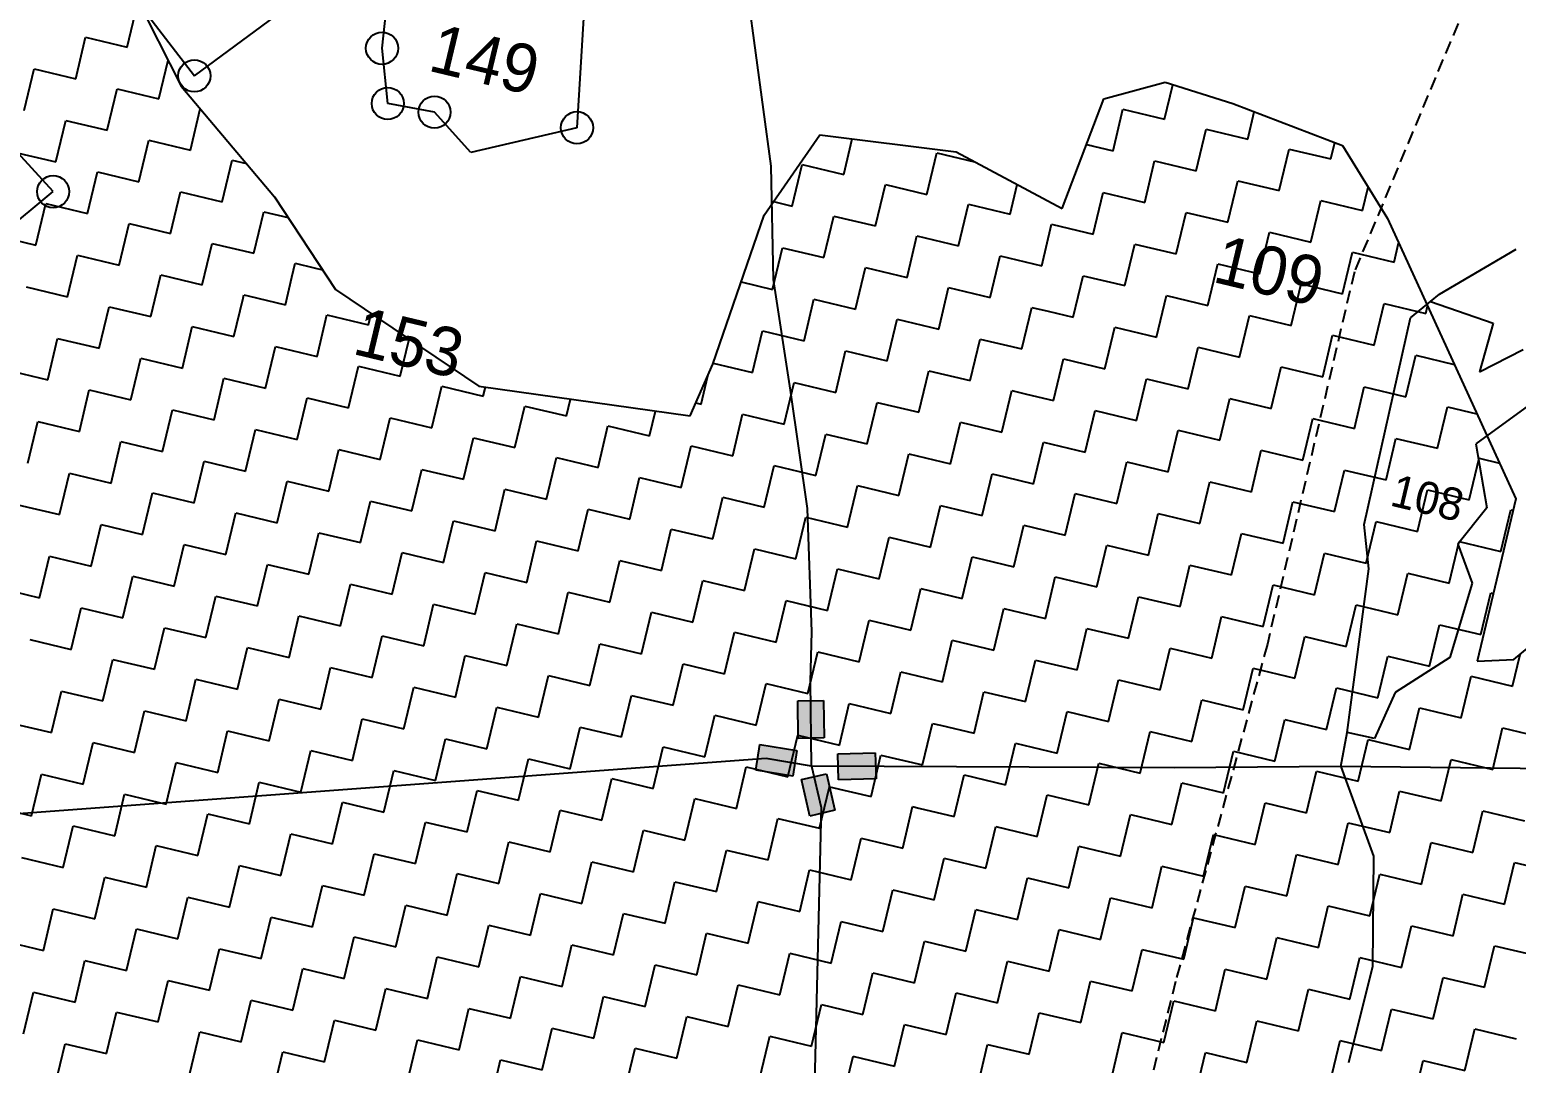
# Model space of a CAD drawing. Header units: metres. Extents: x 318142 to 321969, y 1858939 to 1863690.
# Drawn here: x 319420 to 319991, y 1860597 to 1860993 of the extents above; entities that cross this region are included whole.
import ezdxf

# ---------------------------------------------------------------- set-up
doc = ezdxf.new("R2010")
doc.units = ezdxf.units.M
doc.linetypes.add('DASHED', pattern=[0.75, 0.5, -0.25])
for name, color, linetype in [('LINE_FOOTPATH', 1, 'DASHED'), ('LINE_WATER', 4, 'Continuous'), ('POLY_HATCH', 12, 'Continuous'), ('POLY_PARCEL', 6, 'Continuous'), ('TEXT_PARCEL', 7, 'Continuous')]:
    doc.layers.add(name, color=color, linetype=linetype)
doc.styles.add('TEXT_MAP', font='')
doc.styles.get('TEXT_MAP').set_extended_font_data('Kruti Dev 050')

msp = doc.modelspace()

# ---------------------------------------------------------------- hatches: boundary and pattern name
for points in [[(319714.94, 1860721.37), (319724.89, 1860721.51), (319724.69, 1860735.89), (319714.74, 1860735.75)], [(319712.8, 1860706.86), (319714.39, 1860716.68), (319700.19, 1860718.97), (319698.6, 1860709.15)], [(319730.14, 1860715.43), (319730.41, 1860705.48), (319744.79, 1860705.87), (319744.52, 1860715.82)], [(319725.83, 1860707.79), (319716.13, 1860705.58), (319719.33, 1860691.55), (319729.03, 1860693.76)]]:
    msp.add_hatch(color=256).paths.add_polyline_path(points)

# ---------------------------------------------------------------- linework, layer by layer
for p, q in [((319714.74, 1860735.75), (319724.69, 1860735.89)), ((319714.94, 1860721.37), (319714.74, 1860735.75)), ((319724.69, 1860735.89), (319724.89, 1860721.51)), ((319724.89, 1860721.51), (319714.94, 1860721.37)), ((319698.6, 1860709.15), (319700.19, 1860718.97)), ((319700.19, 1860718.97), (319714.39, 1860716.68)), ((319714.39, 1860716.68), (319712.8, 1860706.86)), ((319730.14, 1860715.43), (319744.52, 1860715.82)), ((319730.41, 1860705.48), (319730.14, 1860715.43)), ((319744.52, 1860715.82), (319744.79, 1860705.87)), ((319712.8, 1860706.86), (319698.6, 1860709.15)), ((319716.13, 1860705.58), (319725.83, 1860707.79)), ((319719.33, 1860691.55), (319716.13, 1860705.58)), ((319725.83, 1860707.79), (319729.03, 1860693.76)), ((319744.79, 1860705.87), (319730.41, 1860705.48)), ((319729.03, 1860693.76), (319719.33, 1860691.55))]:
    msp.add_line(p, q)
for centre in [(319555.14, 1860986.09), (319483.09, 1860975.5), (319557.33, 1860964.91), (319575.29, 1860961.58), (319629.99, 1860955.62), (319428.86, 1860931.09)]:
    msp.add_circle(centre, 6.16)
at = {"layer": 'LINE_FOOTPATH', "ltscale": 10}
for p, q in [((319982.68, 1861030.24), (319928.42, 1860900.33)), ((319928.42, 1860900.33), (319895.02, 1860757.46)), ((319895.02, 1860757.46), (319859.76, 1860628.09)), ((319859.76, 1860628.09), (319807.06, 1860416.58))]:
    msp.add_line(p, q, dxfattribs=at)
at = {"layer": 'LINE_WATER'}
for p, q in [((319923.29, 1860710.57), (319935.81, 1860676.14)), ((319935.81, 1860676.14), (319935.34, 1860633.91)), ((319935.34, 1860633.91), (319926.23, 1860596.86))]:
    msp.add_line(p, q, dxfattribs=at)
at = {"layer": 'POLY_HATCH'}
for p, q in [((319448.22, 1861030.52), (319478.06, 1860971.53)), ((319832.29, 1860966.7), (319855.77, 1860973.06)), ((319855.77, 1860973.06), (319881.77, 1860964.85)), ((319478.06, 1860971.53), (319513.84, 1860929.07)), ((319816.26, 1860924.65), (319832.29, 1860966.7)), ((319881.77, 1860964.85), (319923.86, 1860948.82)), ((319701.84, 1860922.06), (319723.17, 1860952.87)), ((319723.17, 1860952.87), (319775.52, 1860946.35)), ((319775.52, 1860946.35), (319816.26, 1860924.65)), ((319923.86, 1860948.82), (319941.11, 1860920.76)), ((319513.84, 1860929.07), (319537.3, 1860893.55)), ((319682.2, 1860864.92), (319701.84, 1860922.06)), ((319941.11, 1860920.76), (319990.44, 1860813.26)), ((319537.3, 1860893.55), (319592.33, 1860856.46)), ((319673.46, 1860845.06), (319682.2, 1860864.92)), ((319592.33, 1860856.46), (319673.46, 1860845.06)), ((319990.44, 1860813.26), (319985.03, 1860790.62)), ((319985.03, 1860790.62), (319975.56, 1860750.99)), ((319989.68, 1860751.6), (320027.03, 1860782.58)), ((319975.56, 1860750.99), (319989.68, 1860751.6))]:
    msp.add_line(p, q, dxfattribs=at)
at = {"layer": 'POLY_HATCH', "linetype": 'Continuous'}
for p, q in [((319457.3, 1860986.54), (319461.11, 1861002.49)), ((319437.53, 1860974.39), (319441.34, 1860990.35)), ((319441.34, 1860990.35), (319457.3, 1860986.54)), ((319417.76, 1860962.24), (319421.57, 1860978.2)), ((319421.57, 1860978.2), (319437.53, 1860974.39)), ((319469.45, 1860966.76), (319472.98, 1860981.56)), ((319855.56, 1860958.88), (319858.72, 1860972.13)), ((319449.68, 1860954.62), (319453.49, 1860970.58)), ((319453.49, 1860970.58), (319469.45, 1860966.76)), ((319481.59, 1860946.99), (319485.38, 1860962.84)), ((319835.78, 1860946.73), (319839.6, 1860962.69)), ((319839.6, 1860962.69), (319855.56, 1860958.88)), ((319887.47, 1860951.26), (319889.97, 1860961.73)), ((319429.9, 1860942.47), (319433.72, 1860958.43)), ((319433.72, 1860958.43), (319449.68, 1860954.62)), ((319867.7, 1860939.11), (319871.51, 1860955.07)), ((319871.51, 1860955.07), (319887.47, 1860951.26)), ((319461.82, 1860934.85), (319465.63, 1860950.81)), ((319465.63, 1860950.81), (319481.59, 1860946.99)), ((319732.41, 1860937.69), (319735.66, 1860951.31)), ((319825.61, 1860949.16), (319835.78, 1860946.73)), ((319825.61, 1860949.16), (319827.38, 1860948.74)), ((319919.39, 1860943.63), (319920.9, 1860949.94)), ((319413.95, 1860946.28), (319429.9, 1860942.47)), ((319764.33, 1860930.06), (319768.14, 1860946.02)), ((319768.14, 1860946.02), (319782.64, 1860942.56)), ((319899.62, 1860931.48), (319903.43, 1860947.44)), ((319903.43, 1860947.44), (319919.39, 1860943.63)), ((319442.05, 1860922.7), (319445.86, 1860938.66)), ((319445.86, 1860938.66), (319461.82, 1860934.85)), ((319493.74, 1860927.22), (319497.55, 1860943.18)), ((319497.55, 1860943.18), (319503.05, 1860941.87)), ((319712.64, 1860925.54), (319716.45, 1860941.5)), ((319716.45, 1860941.5), (319732.41, 1860937.69)), ((319847.93, 1860926.96), (319851.74, 1860942.92)), ((319851.74, 1860942.92), (319867.7, 1860939.11)), ((319744.56, 1860917.92), (319748.37, 1860933.88)), ((319748.37, 1860933.88), (319764.33, 1860930.06)), ((319796.24, 1860922.44), (319798.97, 1860933.86)), ((319879.85, 1860919.34), (319883.66, 1860935.3)), ((319883.66, 1860935.3), (319899.62, 1860931.48)), ((319931.54, 1860923.86), (319933.68, 1860932.84)), ((319422.28, 1860910.55), (319426.09, 1860926.51)), ((319426.09, 1860926.51), (319442.05, 1860922.7)), ((319473.97, 1860915.08), (319477.78, 1860931.03)), ((319477.78, 1860931.03), (319493.74, 1860927.22)), ((319705.44, 1860927.26), (319712.64, 1860925.54)), ((319776.47, 1860910.29), (319780.28, 1860926.25)), ((319780.28, 1860926.25), (319796.24, 1860922.44)), ((319828.16, 1860914.82), (319831.97, 1860930.77)), ((319831.97, 1860930.77), (319847.93, 1860926.96)), ((319911.77, 1860911.71), (319915.58, 1860927.67)), ((319915.58, 1860927.67), (319931.54, 1860923.86)), ((319505.89, 1860907.45), (319509.7, 1860923.41)), ((319509.7, 1860923.41), (319519.05, 1860921.18)), ((319724.78, 1860905.77), (319728.6, 1860921.73)), ((319728.6, 1860921.73), (319744.56, 1860917.92)), ((319860.08, 1860907.19), (319863.89, 1860923.15)), ((319863.89, 1860923.15), (319879.85, 1860919.34)), ((319454.2, 1860902.93), (319458.01, 1860918.89)), ((319458.01, 1860918.89), (319473.97, 1860915.08)), ((319808.39, 1860902.67), (319812.2, 1860918.63)), ((319812.2, 1860918.63), (319819.11, 1860916.98)), ((319819.11, 1860916.98), (319828.16, 1860914.82)), ((319892, 1860899.57), (319895.81, 1860915.53)), ((319895.81, 1860915.53), (319911.77, 1860911.71)), ((319406.32, 1860914.37), (319422.28, 1860910.55)), ((319486.11, 1860895.31), (319489.93, 1860911.26)), ((319489.93, 1860911.26), (319505.89, 1860907.45)), ((319705.01, 1860893.62), (319708.83, 1860909.58)), ((319708.83, 1860909.58), (319724.78, 1860905.77)), ((319756.7, 1860898.15), (319760.51, 1860914.11)), ((319760.51, 1860914.11), (319776.47, 1860910.29)), ((319840.31, 1860895.04), (319844.12, 1860911)), ((319844.12, 1860911), (319860.08, 1860907.19)), ((319943.68, 1860904.09), (319945.42, 1860911.37)), ((319434.43, 1860890.78), (319438.24, 1860906.74)), ((319438.24, 1860906.74), (319454.2, 1860902.93)), ((319520.57, 1860898.3), (319521.84, 1860903.64)), ((319521.84, 1860903.64), (319529.05, 1860901.92)), ((319788.62, 1860890.52), (319792.43, 1860906.48)), ((319792.43, 1860906.48), (319808.39, 1860902.67)), ((319923.91, 1860891.94), (319927.72, 1860907.9)), ((319927.72, 1860907.9), (319943.68, 1860904.09)), ((319466.34, 1860883.16), (319470.16, 1860899.12)), ((319470.16, 1860899.12), (319486.11, 1860895.31)), ((319518.03, 1860887.68), (319520.57, 1860898.3)), ((319529.05, 1860901.92), (319532.28, 1860901.15)), ((319736.93, 1860886), (319740.74, 1860901.96)), ((319740.74, 1860901.96), (319756.7, 1860898.15)), ((319820.54, 1860882.9), (319824.35, 1860898.86)), ((319824.35, 1860898.86), (319840.31, 1860895.04)), ((319872.22, 1860887.42), (319876.04, 1860903.38)), ((319876.04, 1860903.38), (319892, 1860899.57)), ((319418.47, 1860894.6), (319434.43, 1860890.78)), ((319693.05, 1860896.48), (319705.01, 1860893.62)), ((319768.85, 1860878.38), (319772.66, 1860894.33)), ((319772.66, 1860894.33), (319788.62, 1860890.52)), ((319904.14, 1860879.8), (319907.95, 1860895.76)), ((319907.95, 1860895.76), (319923.91, 1860891.94)), ((319446.57, 1860871.01), (319450.39, 1860886.97)), ((319450.39, 1860886.97), (319466.34, 1860883.16)), ((319498.26, 1860875.53), (319501.78, 1860890.27)), ((319501.78, 1860890.27), (319502.07, 1860891.49)), ((319502.07, 1860891.49), (319503.73, 1860891.1)), ((319503.73, 1860891.1), (319518.03, 1860887.68)), ((319717.16, 1860873.85), (319720.97, 1860889.81)), ((319720.97, 1860889.81), (319736.93, 1860886)), ((319800.77, 1860870.75), (319804.58, 1860886.71)), ((319804.58, 1860886.71), (319810.84, 1860885.21)), ((319852.45, 1860875.27), (319856.27, 1860891.23)), ((319856.27, 1860891.23), (319872.22, 1860887.42)), ((319936.06, 1860872.17), (319939.87, 1860888.13)), ((319939.87, 1860888.13), (319955.83, 1860884.32)), ((319955.83, 1860884.32), (319956.52, 1860887.19)), ((319530.18, 1860867.91), (319533.99, 1860883.87)), ((319533.99, 1860883.87), (319549.95, 1860880.06)), ((319549.95, 1860880.06), (319550.97, 1860884.33)), ((319749.08, 1860866.23), (319752.89, 1860882.19)), ((319752.89, 1860882.19), (319768.85, 1860878.38)), ((319810.84, 1860885.21), (319820.54, 1860882.9)), ((319884.37, 1860867.65), (319888.18, 1860883.61)), ((319888.18, 1860883.61), (319904.14, 1860879.8)), ((319478.49, 1860863.39), (319482.3, 1860879.35)), ((319482.3, 1860879.35), (319498.26, 1860875.53)), ((319697.39, 1860861.71), (319701.2, 1860877.67)), ((319701.2, 1860877.67), (319717.16, 1860873.85)), ((319832.68, 1860863.13), (319836.5, 1860879.09)), ((319836.5, 1860879.09), (319852.45, 1860875.27)), ((319916.29, 1860860.03), (319920.1, 1860875.98)), ((319920.1, 1860875.98), (319936.06, 1860872.17)), ((319426.8, 1860858.87), (319430.61, 1860874.82)), ((319430.61, 1860874.82), (319446.57, 1860871.01)), ((319510.41, 1860855.76), (319514.22, 1860871.72)), ((319514.22, 1860871.72), (319530.18, 1860867.91)), ((319562.1, 1860860.29), (319565.5, 1860874.54)), ((319729.31, 1860854.08), (319733.12, 1860870.04)), ((319733.12, 1860870.04), (319749.08, 1860866.23)), ((319780.99, 1860858.61), (319784.81, 1860874.56)), ((319784.81, 1860874.56), (319800.77, 1860870.75)), ((319864.6, 1860855.5), (319868.41, 1860871.46)), ((319868.41, 1860871.46), (319884.37, 1860867.65)), ((319458.72, 1860851.24), (319462.53, 1860867.2)), ((319462.53, 1860867.2), (319478.49, 1860863.39)), ((319542.33, 1860848.14), (319546.14, 1860864.1)), ((319546.14, 1860864.1), (319562.1, 1860860.29)), ((319682.33, 1860865.3), (319697.39, 1860861.71)), ((319812.91, 1860850.98), (319816.72, 1860866.94)), ((319816.72, 1860866.94), (319832.68, 1860863.13)), ((319896.52, 1860847.88), (319900.33, 1860863.84)), ((319900.33, 1860863.84), (319916.29, 1860860.03)), ((319948.21, 1860852.4), (319952.02, 1860868.36)), ((319952.02, 1860868.36), (319966.77, 1860864.84)), ((319410.84, 1860862.68), (319426.8, 1860858.87)), ((319490.64, 1860843.62), (319494.45, 1860859.58)), ((319494.45, 1860859.58), (319510.41, 1860855.76)), ((319677.62, 1860849.56), (319680.21, 1860860.4)), ((319709.54, 1860841.94), (319713.35, 1860857.89)), ((319713.35, 1860857.89), (319729.31, 1860854.08)), ((319761.22, 1860846.46), (319765.04, 1860862.42)), ((319765.04, 1860862.42), (319780.99, 1860858.61)), ((319844.83, 1860843.36), (319848.64, 1860859.32)), ((319848.64, 1860859.32), (319864.6, 1860855.5)), ((319438.95, 1860839.1), (319442.76, 1860855.05)), ((319442.76, 1860855.05), (319458.72, 1860851.24)), ((319574.24, 1860840.52), (319578.05, 1860856.47)), ((319578.05, 1860856.47), (319594.01, 1860852.66)), ((319594.01, 1860852.66), (319594.84, 1860856.11)), ((319793.14, 1860838.83), (319796.95, 1860854.79)), ((319796.95, 1860854.79), (319802.57, 1860853.45)), ((319802.57, 1860853.45), (319812.91, 1860850.98)), ((319928.44, 1860840.26), (319932.25, 1860856.21)), ((319932.25, 1860856.21), (319948.21, 1860852.4)), ((319470.87, 1860831.47), (319474.68, 1860847.43)), ((319474.68, 1860847.43), (319490.64, 1860843.62)), ((319522.55, 1860835.99), (319526.37, 1860851.95)), ((319526.37, 1860851.95), (319542.33, 1860848.14)), ((319606.16, 1860832.89), (319609.97, 1860848.85)), ((319609.97, 1860848.85), (319625.93, 1860845.04)), ((319625.93, 1860845.04), (319627.48, 1860851.53)), ((319657.85, 1860837.41), (319660.12, 1860846.94)), ((319675.65, 1860850.03), (319677.62, 1860849.56)), ((319741.45, 1860834.31), (319745.27, 1860850.27)), ((319745.27, 1860850.27), (319761.22, 1860846.46)), ((319825.06, 1860831.21), (319828.87, 1860847.17)), ((319828.87, 1860847.17), (319844.83, 1860843.36)), ((319876.75, 1860835.73), (319880.56, 1860851.69)), ((319880.56, 1860851.69), (319896.52, 1860847.88)), ((319960.35, 1860832.63), (319964.16, 1860848.59)), ((319964.16, 1860848.59), (319975.47, 1860845.89)), ((319419.18, 1860826.95), (319422.99, 1860842.91)), ((319422.99, 1860842.91), (319438.95, 1860839.1)), ((319554.47, 1860828.37), (319558.28, 1860844.33)), ((319558.28, 1860844.33), (319574.24, 1860840.52)), ((319638.08, 1860825.27), (319641.89, 1860841.23)), ((319641.89, 1860841.23), (319657.85, 1860837.41)), ((319689.77, 1860829.79), (319693.58, 1860845.75)), ((319693.58, 1860845.75), (319709.54, 1860841.94)), ((319773.37, 1860826.69), (319777.18, 1860842.65)), ((319777.18, 1860842.65), (319793.14, 1860838.83)), ((319908.66, 1860828.11), (319912.48, 1860844.07)), ((319912.48, 1860844.07), (319928.44, 1860840.26)), ((319451.1, 1860819.32), (319454.91, 1860835.28)), ((319454.91, 1860835.28), (319470.87, 1860831.47)), ((319502.78, 1860823.85), (319506.6, 1860839.81)), ((319506.6, 1860839.81), (319522.55, 1860835.99)), ((319586.39, 1860820.74), (319590.2, 1860836.7)), ((319590.2, 1860836.7), (319606.16, 1860832.89)), ((319721.68, 1860822.17), (319725.49, 1860838.12)), ((319725.49, 1860838.12), (319741.45, 1860834.31)), ((319805.29, 1860819.06), (319809.1, 1860835.02)), ((319809.1, 1860835.02), (319825.06, 1860831.21)), ((319856.98, 1860823.59), (319860.79, 1860839.54)), ((319860.79, 1860839.54), (319876.75, 1860835.73)), ((319940.58, 1860820.48), (319944.39, 1860836.44)), ((319944.39, 1860836.44), (319960.35, 1860832.63)), ((319534.7, 1860816.22), (319538.51, 1860832.18)), ((319538.51, 1860832.18), (319554.47, 1860828.37)), ((319669.99, 1860817.64), (319673.81, 1860833.6)), ((319673.81, 1860833.6), (319689.77, 1860829.79)), ((319753.6, 1860814.54), (319757.41, 1860830.5)), ((319757.41, 1860830.5), (319773.37, 1860826.69)), ((319888.89, 1860815.96), (319892.71, 1860831.92)), ((319892.71, 1860831.92), (319908.66, 1860828.11)), ((319483.01, 1860811.7), (319486.83, 1860827.66)), ((319486.83, 1860827.66), (319502.78, 1860823.85)), ((319566.62, 1860808.6), (319570.43, 1860824.56)), ((319570.43, 1860824.56), (319586.39, 1860820.74)), ((319618.31, 1860813.12), (319622.12, 1860829.08)), ((319622.12, 1860829.08), (319638.08, 1860825.27)), ((319701.91, 1860810.02), (319705.72, 1860825.98)), ((319705.72, 1860825.98), (319721.68, 1860822.17)), ((319837.21, 1860811.44), (319841.02, 1860827.4)), ((319841.02, 1860827.4), (319856.98, 1860823.59)), ((319920.81, 1860808.34), (319924.62, 1860824.3)), ((319924.62, 1860824.3), (319940.58, 1860820.48)), ((319972.5, 1860812.86), (319976.31, 1860828.82)), ((319976.31, 1860828.82), (319984.16, 1860826.94)), ((319431.33, 1860807.18), (319435.14, 1860823.14)), ((319435.14, 1860823.14), (319451.1, 1860819.32)), ((319514.93, 1860804.08), (319518.74, 1860820.03)), ((319518.74, 1860820.03), (319534.7, 1860816.22)), ((319650.22, 1860805.5), (319654.04, 1860821.46)), ((319654.04, 1860821.46), (319669.99, 1860817.64)), ((319733.83, 1860802.39), (319737.64, 1860818.35)), ((319737.64, 1860818.35), (319753.6, 1860814.54)), ((319785.52, 1860806.92), (319789.33, 1860822.88)), ((319789.33, 1860822.88), (319794.3, 1860821.69)), ((319794.3, 1860821.69), (319805.29, 1860819.06)), ((319869.12, 1860803.82), (319872.93, 1860819.77)), ((319872.93, 1860819.77), (319888.89, 1860815.96)), ((319463.24, 1860799.55), (319467.05, 1860815.51)), ((319467.05, 1860815.51), (319483.01, 1860811.7)), ((319546.85, 1860796.45), (319550.66, 1860812.41)), ((319550.66, 1860812.41), (319566.62, 1860808.6)), ((319598.54, 1860800.97), (319602.35, 1860816.93)), ((319602.35, 1860816.93), (319618.31, 1860813.12)), ((319682.14, 1860797.87), (319685.95, 1860813.83)), ((319685.95, 1860813.83), (319701.91, 1860810.02)), ((319817.43, 1860799.29), (319821.25, 1860815.25)), ((319821.25, 1860815.25), (319837.21, 1860811.44)), ((319901.04, 1860796.19), (319904.85, 1860812.15)), ((319904.85, 1860812.15), (319920.81, 1860808.34)), ((319952.73, 1860800.71), (319956.54, 1860816.67)), ((319956.54, 1860816.67), (319972.5, 1860812.86)), ((319415.37, 1860810.99), (319431.33, 1860807.18)), ((319495.16, 1860791.93), (319498.97, 1860807.89)), ((319498.97, 1860807.89), (319514.93, 1860804.08)), ((319630.45, 1860793.35), (319634.27, 1860809.31)), ((319634.27, 1860809.31), (319650.22, 1860805.5)), ((319765.75, 1860794.77), (319769.56, 1860810.73)), ((319769.56, 1860810.73), (319785.52, 1860806.92)), ((319849.35, 1860791.67), (319853.16, 1860807.63)), ((319853.16, 1860807.63), (319869.12, 1860803.82)), ((319984.65, 1860793.09), (319988.46, 1860809.05)), ((319988.46, 1860809.05), (319989.38, 1860808.83)), ((319443.47, 1860787.41), (319447.28, 1860803.37)), ((319447.28, 1860803.37), (319463.24, 1860799.55)), ((319578.77, 1860788.83), (319582.58, 1860804.79)), ((319582.58, 1860804.79), (319598.54, 1860800.97)), ((319662.37, 1860785.73), (319666.18, 1860801.68)), ((319666.18, 1860801.68), (319682.14, 1860797.87)), ((319714.06, 1860790.25), (319717.87, 1860806.21)), ((319717.87, 1860806.21), (319733.83, 1860802.39)), ((319797.66, 1860787.15), (319801.48, 1860803.11)), ((319801.48, 1860803.11), (319817.43, 1860799.29)), ((319932.96, 1860788.57), (319936.77, 1860804.53)), ((319936.77, 1860804.53), (319952.73, 1860800.71)), ((319475.39, 1860779.78), (319479.2, 1860795.74)), ((319479.2, 1860795.74), (319495.16, 1860791.93)), ((319527.08, 1860784.31), (319530.89, 1860800.26)), ((319530.89, 1860800.26), (319546.85, 1860796.45)), ((319610.68, 1860781.2), (319614.49, 1860797.16)), ((319614.49, 1860797.16), (319630.45, 1860793.35)), ((319745.98, 1860782.62), (319749.79, 1860798.58)), ((319749.79, 1860798.58), (319765.75, 1860794.77)), ((319829.58, 1860779.52), (319833.39, 1860795.48)), ((319833.39, 1860795.48), (319849.35, 1860791.67)), ((319881.27, 1860784.04), (319885.08, 1860800)), ((319885.08, 1860800), (319901.04, 1860796.19)), ((319964.87, 1860780.94), (319968.69, 1860796.9)), ((319968.69, 1860796.9), (319984.65, 1860793.09)), ((319423.7, 1860775.26), (319427.51, 1860791.22)), ((319427.51, 1860791.22), (319443.47, 1860787.41)), ((319558.99, 1860776.68), (319562.81, 1860792.64)), ((319562.81, 1860792.64), (319578.77, 1860788.83)), ((319642.6, 1860773.58), (319646.41, 1860789.54)), ((319646.41, 1860789.54), (319662.37, 1860785.73)), ((319694.29, 1860778.1), (319698.1, 1860794.06)), ((319698.1, 1860794.06), (319714.06, 1860790.25)), ((319777.89, 1860775), (319781.71, 1860790.96)), ((319781.71, 1860790.96), (319786.03, 1860789.93)), ((319786.03, 1860789.93), (319797.66, 1860787.15)), ((319913.19, 1860776.42), (319917, 1860792.38)), ((319917, 1860792.38), (319932.96, 1860788.57)), ((319455.62, 1860767.64), (319459.43, 1860783.59)), ((319459.43, 1860783.59), (319475.39, 1860779.78)), ((319507.31, 1860772.16), (319511.12, 1860788.12)), ((319511.12, 1860788.12), (319527.08, 1860784.31)), ((319590.91, 1860769.06), (319594.72, 1860785.02)), ((319594.72, 1860785.02), (319610.68, 1860781.2)), ((319726.21, 1860770.48), (319730.02, 1860786.44)), ((319730.02, 1860786.44), (319745.98, 1860782.62)), ((319861.5, 1860771.9), (319865.31, 1860787.86)), ((319865.31, 1860787.86), (319881.27, 1860784.04)), ((319945.1, 1860768.8), (319948.92, 1860784.75)), ((319948.92, 1860784.75), (319964.87, 1860780.94)), ((319407.74, 1860779.07), (319423.7, 1860775.26)), ((319539.22, 1860764.53), (319543.04, 1860780.49)), ((319543.04, 1860780.49), (319558.99, 1860776.68)), ((319674.52, 1860765.96), (319678.33, 1860781.91)), ((319678.33, 1860781.91), (319694.29, 1860778.1)), ((319758.12, 1860762.85), (319761.93, 1860778.81)), ((319761.93, 1860778.81), (319777.89, 1860775)), ((319809.81, 1860767.38), (319813.62, 1860783.33)), ((319813.62, 1860783.33), (319829.58, 1860779.52)), ((319893.42, 1860764.27), (319897.23, 1860780.23)), ((319897.23, 1860780.23), (319913.19, 1860776.42)), ((319487.54, 1860760.01), (319491.35, 1860775.97)), ((319491.35, 1860775.97), (319507.31, 1860772.16)), ((319571.14, 1860756.91), (319574.95, 1860772.87)), ((319574.95, 1860772.87), (319590.91, 1860769.06)), ((319622.83, 1860761.43), (319626.64, 1860777.39)), ((319626.64, 1860777.39), (319642.6, 1860773.58)), ((319706.43, 1860758.33), (319710.25, 1860774.29)), ((319710.25, 1860774.29), (319726.21, 1860770.48)), ((319841.73, 1860759.75), (319845.54, 1860775.71)), ((319845.54, 1860775.71), (319861.5, 1860771.9)), ((319925.33, 1860756.65), (319929.15, 1860772.61)), ((319929.15, 1860772.61), (319945.1, 1860768.8)), ((319977.02, 1860761.17), (319980.83, 1860777.13)), ((319980.83, 1860777.13), (319981.75, 1860776.91)), ((319435.85, 1860755.49), (319439.66, 1860771.45)), ((319439.66, 1860771.45), (319455.62, 1860767.64)), ((319519.45, 1860752.39), (319523.26, 1860768.35)), ((319523.26, 1860768.35), (319539.22, 1860764.53)), ((319654.75, 1860753.81), (319658.56, 1860769.77)), ((319658.56, 1860769.77), (319674.52, 1860765.96)), ((319738.35, 1860750.71), (319742.16, 1860766.67)), ((319742.16, 1860766.67), (319758.12, 1860762.85)), ((319790.04, 1860755.23), (319793.85, 1860771.19)), ((319793.85, 1860771.19), (319809.81, 1860767.38)), ((319873.65, 1860752.13), (319877.46, 1860768.09)), ((319877.46, 1860768.09), (319893.42, 1860764.27)), ((319467.76, 1860747.87), (319471.58, 1860763.82)), ((319471.58, 1860763.82), (319487.54, 1860760.01)), ((319551.37, 1860744.76), (319555.18, 1860760.72)), ((319555.18, 1860760.72), (319571.14, 1860756.91)), ((319603.06, 1860749.29), (319606.87, 1860765.24)), ((319606.87, 1860765.24), (319622.83, 1860761.43)), ((319686.66, 1860746.18), (319690.48, 1860762.14)), ((319690.48, 1860762.14), (319706.43, 1860758.33)), ((319821.96, 1860747.6), (319825.77, 1860763.56)), ((319825.77, 1860763.56), (319841.73, 1860759.75)), ((319957.25, 1860749.03), (319961.06, 1860764.98)), ((319961.06, 1860764.98), (319977.02, 1860761.17)), ((319419.89, 1860759.3), (319435.85, 1860755.49)), ((319499.68, 1860740.24), (319503.49, 1860756.2)), ((319503.49, 1860756.2), (319519.45, 1860752.39)), ((319634.98, 1860741.66), (319638.79, 1860757.62)), ((319638.79, 1860757.62), (319654.75, 1860753.81)), ((319770.27, 1860743.08), (319774.08, 1860759.04)), ((319774.08, 1860759.04), (319777.76, 1860758.16)), ((319777.76, 1860758.16), (319790.04, 1860755.23)), ((319853.87, 1860739.98), (319857.69, 1860755.94)), ((319857.69, 1860755.94), (319873.65, 1860752.13)), ((319905.56, 1860744.5), (319909.37, 1860760.46)), ((319909.37, 1860760.46), (319925.33, 1860756.65)), ((319447.99, 1860735.72), (319451.81, 1860751.68)), ((319451.81, 1860751.68), (319467.76, 1860747.87)), ((319583.29, 1860737.14), (319587.1, 1860753.1)), ((319587.1, 1860753.1), (319603.06, 1860749.29)), ((319666.89, 1860734.04), (319670.7, 1860750)), ((319670.7, 1860750), (319686.66, 1860746.18)), ((319718.58, 1860738.56), (319722.39, 1860754.52)), ((319722.39, 1860754.52), (319738.35, 1860750.71)), ((319802.19, 1860735.46), (319806, 1860751.42)), ((319806, 1860751.42), (319821.96, 1860747.6)), ((319937.48, 1860736.88), (319941.29, 1860752.84)), ((319941.29, 1860752.84), (319957.25, 1860749.03)), ((319989.17, 1860741.4), (319992.08, 1860753.59)), ((319479.91, 1860728.09), (319483.72, 1860744.05)), ((319483.72, 1860744.05), (319499.68, 1860740.24)), ((319531.6, 1860732.62), (319535.41, 1860748.58)), ((319535.41, 1860748.58), (319551.37, 1860744.76)), ((319615.2, 1860729.52), (319619.02, 1860745.47)), ((319619.02, 1860745.47), (319634.98, 1860741.66)), ((319750.5, 1860730.94), (319754.31, 1860746.89)), ((319754.31, 1860746.89), (319770.27, 1860743.08)), ((319834.1, 1860727.83), (319837.92, 1860743.79)), ((319837.92, 1860743.79), (319853.87, 1860739.98)), ((319885.79, 1860732.36), (319889.6, 1860748.32)), ((319889.6, 1860748.32), (319905.56, 1860744.5)), ((319969.4, 1860729.25), (319973.21, 1860745.21)), ((319973.21, 1860745.21), (319989.17, 1860741.4)), ((319428.22, 1860723.57), (319432.04, 1860739.53)), ((319432.04, 1860739.53), (319447.99, 1860735.72)), ((319563.52, 1860724.99), (319567.33, 1860740.95)), ((319567.33, 1860740.95), (319583.29, 1860737.14)), ((319698.81, 1860726.41), (319702.62, 1860742.37)), ((319702.62, 1860742.37), (319718.58, 1860738.56)), ((319782.42, 1860723.31), (319786.23, 1860739.27)), ((319786.23, 1860739.27), (319802.19, 1860735.46)), ((319917.71, 1860724.73), (319921.52, 1860740.69)), ((319921.52, 1860740.69), (319937.48, 1860736.88)), ((319511.83, 1860720.47), (319515.64, 1860736.43)), ((319515.64, 1860736.43), (319531.6, 1860732.62)), ((319595.43, 1860717.37), (319599.25, 1860733.33)), ((319599.25, 1860733.33), (319615.2, 1860729.52)), ((319647.12, 1860721.89), (319650.93, 1860737.85)), ((319650.93, 1860737.85), (319666.89, 1860734.04)), ((319730.73, 1860718.79), (319734.54, 1860734.75)), ((319734.54, 1860734.75), (319750.5, 1860730.94)), ((319866.02, 1860720.21), (319869.83, 1860736.17)), ((319869.83, 1860736.17), (319885.79, 1860732.36)), ((319949.63, 1860717.11), (319953.44, 1860733.07)), ((319953.44, 1860733.07), (319969.4, 1860729.25)), ((319412.26, 1860727.38), (319428.22, 1860723.57)), ((319460.14, 1860715.95), (319463.95, 1860731.91)), ((319463.95, 1860731.91), (319479.91, 1860728.09)), ((319543.75, 1860712.85), (319547.56, 1860728.81)), ((319547.56, 1860728.81), (319563.52, 1860724.99)), ((319679.04, 1860714.27), (319682.85, 1860730.23)), ((319682.85, 1860730.23), (319698.81, 1860726.41)), ((319762.64, 1860711.17), (319766.46, 1860727.12)), ((319766.46, 1860727.12), (319769.49, 1860726.4)), ((319814.33, 1860715.69), (319818.14, 1860731.65)), ((319818.14, 1860731.65), (319834.1, 1860727.83)), ((319897.94, 1860712.59), (319901.75, 1860728.54)), ((319901.75, 1860728.54), (319917.71, 1860724.73)), ((319492.06, 1860708.32), (319495.87, 1860724.28)), ((319495.87, 1860724.28), (319511.83, 1860720.47)), ((319575.66, 1860705.22), (319579.48, 1860721.18)), ((319579.48, 1860721.18), (319595.43, 1860717.37)), ((319627.35, 1860709.74), (319631.16, 1860725.7)), ((319631.16, 1860725.7), (319647.12, 1860721.89)), ((319710.96, 1860706.64), (319714.77, 1860722.6)), ((319714.77, 1860722.6), (319730.73, 1860718.79)), ((319769.49, 1860726.4), (319782.42, 1860723.31)), ((319846.25, 1860708.06), (319850.06, 1860724.02)), ((319850.06, 1860724.02), (319866.02, 1860720.21)), ((319929.86, 1860704.96), (319933.67, 1860720.92)), ((319933.67, 1860720.92), (319949.63, 1860717.11)), ((319981.54, 1860709.48), (319985.36, 1860725.44)), ((319985.36, 1860725.44), (320001.31, 1860721.63)), ((319440.37, 1860703.8), (319444.18, 1860719.76)), ((319444.18, 1860719.76), (319460.14, 1860715.95)), ((319523.98, 1860700.7), (319527.79, 1860716.66)), ((319527.79, 1860716.66), (319543.75, 1860712.85)), ((319659.27, 1860702.12), (319663.08, 1860718.08)), ((319663.08, 1860718.08), (319679.04, 1860714.27)), ((319794.56, 1860703.54), (319798.37, 1860719.5)), ((319798.37, 1860719.5), (319814.33, 1860715.69)), ((319878.17, 1860700.44), (319881.98, 1860716.4)), ((319881.98, 1860716.4), (319897.94, 1860712.59)), ((319472.29, 1860696.18), (319476.1, 1860712.14)), ((319476.1, 1860712.14), (319492.06, 1860708.32)), ((319607.58, 1860697.6), (319611.39, 1860713.56)), ((319611.39, 1860713.56), (319627.35, 1860709.74)), ((319691.19, 1860694.5), (319695, 1860710.45)), ((319695, 1860710.45), (319710.96, 1860706.64)), ((319742.87, 1860699.02), (319746.69, 1860714.98)), ((319746.69, 1860714.98), (319762.64, 1860711.17)), ((319826.48, 1860695.92), (319830.29, 1860711.88)), ((319830.29, 1860711.88), (319846.25, 1860708.06)), ((319961.77, 1860697.34), (319965.59, 1860713.3)), ((319965.59, 1860713.3), (319981.54, 1860709.48)), ((319420.6, 1860691.65), (319424.41, 1860707.61)), ((319424.41, 1860707.61), (319440.37, 1860703.8)), ((319504.2, 1860688.55), (319508.02, 1860704.51)), ((319508.02, 1860704.51), (319523.98, 1860700.7)), ((319555.89, 1860693.08), (319559.7, 1860709.03)), ((319559.7, 1860709.03), (319575.66, 1860705.22)), ((319639.5, 1860689.97), (319643.31, 1860705.93)), ((319643.31, 1860705.93), (319659.27, 1860702.12)), ((319774.79, 1860691.39), (319778.6, 1860707.35)), ((319778.6, 1860707.35), (319794.56, 1860703.54)), ((319858.4, 1860688.29), (319862.21, 1860704.25)), ((319862.21, 1860704.25), (319878.17, 1860700.44)), ((319910.08, 1860692.82), (319913.9, 1860708.77)), ((319913.9, 1860708.77), (319929.86, 1860704.96)), ((319452.52, 1860684.03), (319456.33, 1860699.99)), ((319456.33, 1860699.99), (319472.29, 1860696.18)), ((319587.81, 1860685.45), (319591.62, 1860701.41)), ((319591.62, 1860701.41), (319607.58, 1860697.6)), ((319671.42, 1860682.35), (319675.23, 1860698.31)), ((319675.23, 1860698.31), (319691.19, 1860694.5)), ((319723.1, 1860686.87), (319726.92, 1860702.83)), ((319726.92, 1860702.83), (319742.87, 1860699.02)), ((319806.71, 1860683.77), (319810.52, 1860699.73)), ((319810.52, 1860699.73), (319826.48, 1860695.92)), ((319942, 1860685.19), (319945.81, 1860701.15)), ((319945.81, 1860701.15), (319961.77, 1860697.34)), ((319404.64, 1860695.47), (319420.6, 1860691.65)), ((319484.43, 1860676.41), (319488.25, 1860692.37)), ((319488.25, 1860692.37), (319504.2, 1860688.55)), ((319536.12, 1860680.93), (319539.93, 1860696.89)), ((319539.93, 1860696.89), (319555.89, 1860693.08)), ((319619.73, 1860677.83), (319623.54, 1860693.79)), ((319623.54, 1860693.79), (319639.5, 1860689.97)), ((319755.02, 1860679.25), (319758.83, 1860695.21)), ((319758.83, 1860695.21), (319761.22, 1860694.64)), ((319761.22, 1860694.64), (319774.79, 1860691.39)), ((319890.31, 1860680.67), (319894.13, 1860696.63)), ((319894.13, 1860696.63), (319910.08, 1860692.82)), ((319973.92, 1860677.57), (319977.73, 1860693.53)), ((319977.73, 1860693.53), (319993.69, 1860689.71)), ((319432.75, 1860671.88), (319436.56, 1860687.84)), ((319436.56, 1860687.84), (319452.52, 1860684.03)), ((319568.04, 1860673.3), (319571.85, 1860689.26)), ((319571.85, 1860689.26), (319587.81, 1860685.45)), ((319703.33, 1860674.73), (319707.14, 1860690.68)), ((319707.14, 1860690.68), (319723.1, 1860686.87)), ((319786.94, 1860671.62), (319790.75, 1860687.58)), ((319790.75, 1860687.58), (319806.71, 1860683.77)), ((319838.63, 1860676.15), (319842.44, 1860692.1)), ((319842.44, 1860692.1), (319858.4, 1860688.29)), ((319922.23, 1860673.04), (319926.04, 1860689)), ((319926.04, 1860689), (319942, 1860685.19)), ((319516.35, 1860668.78), (319520.16, 1860684.74)), ((319520.16, 1860684.74), (319536.12, 1860680.93)), ((319599.96, 1860665.68), (319603.77, 1860681.64)), ((319603.77, 1860681.64), (319619.73, 1860677.83)), ((319651.64, 1860670.2), (319655.46, 1860686.16)), ((319655.46, 1860686.16), (319671.42, 1860682.35)), ((319735.25, 1860667.1), (319739.06, 1860683.06)), ((319739.06, 1860683.06), (319755.02, 1860679.25)), ((319870.54, 1860668.52), (319874.36, 1860684.48)), ((319874.36, 1860684.48), (319890.31, 1860680.67)), ((319954.15, 1860665.42), (319957.96, 1860681.38)), ((319957.96, 1860681.38), (319973.92, 1860677.57)), ((319416.79, 1860675.7), (319432.75, 1860671.88)), ((319464.66, 1860664.26), (319468.48, 1860680.22)), ((319468.48, 1860680.22), (319484.43, 1860676.41)), ((319548.27, 1860661.16), (319552.08, 1860677.12)), ((319552.08, 1860677.12), (319568.04, 1860673.3)), ((319683.56, 1860662.58), (319687.37, 1860678.54)), ((319687.37, 1860678.54), (319703.33, 1860674.73)), ((319767.17, 1860659.48), (319770.98, 1860675.44)), ((319770.98, 1860675.44), (319786.94, 1860671.62)), ((319818.86, 1860664), (319822.67, 1860679.96)), ((319822.67, 1860679.96), (319838.63, 1860676.15)), ((319902.46, 1860660.9), (319906.27, 1860676.86)), ((319906.27, 1860676.86), (319922.23, 1860673.04)), ((319496.58, 1860656.64), (319500.39, 1860672.59)), ((319500.39, 1860672.59), (319516.35, 1860668.78)), ((319580.19, 1860653.53), (319584, 1860669.49)), ((319584, 1860669.49), (319599.96, 1860665.68)), ((319631.87, 1860658.06), (319635.69, 1860674.02)), ((319635.69, 1860674.02), (319651.64, 1860670.2)), ((319715.48, 1860654.95), (319719.29, 1860670.91)), ((319719.29, 1860670.91), (319735.25, 1860667.1)), ((319850.77, 1860656.38), (319854.58, 1860672.33)), ((319854.58, 1860672.33), (319870.54, 1860668.52)), ((319986.07, 1860657.8), (319989.88, 1860673.75)), ((319989.88, 1860673.75), (320005.84, 1860669.94)), ((319444.89, 1860652.11), (319448.7, 1860668.07)), ((319448.7, 1860668.07), (319464.66, 1860664.26)), ((319528.5, 1860649.01), (319532.31, 1860664.97)), ((319532.31, 1860664.97), (319548.27, 1860661.16)), ((319663.79, 1860650.43), (319667.6, 1860666.39)), ((319667.6, 1860666.39), (319683.56, 1860662.58)), ((319799.08, 1860651.85), (319802.9, 1860667.81)), ((319802.9, 1860667.81), (319818.86, 1860664)), ((319882.69, 1860648.75), (319886.5, 1860664.71)), ((319886.5, 1860664.71), (319902.46, 1860660.9)), ((319934.38, 1860653.27), (319938.19, 1860669.23)), ((319938.19, 1860669.23), (319954.15, 1860665.42)), ((319476.81, 1860644.49), (319480.62, 1860660.45)), ((319480.62, 1860660.45), (319496.58, 1860656.64)), ((319612.1, 1860645.91), (319615.92, 1860661.87)), ((319615.92, 1860661.87), (319631.87, 1860658.06)), ((319695.71, 1860642.81), (319699.52, 1860658.77)), ((319699.52, 1860658.77), (319715.48, 1860654.95)), ((319747.4, 1860647.33), (319751.21, 1860663.29)), ((319751.21, 1860663.29), (319752.95, 1860662.87)), ((319752.95, 1860662.87), (319767.17, 1860659.48)), ((319831, 1860644.23), (319834.81, 1860660.19)), ((319834.81, 1860660.19), (319850.77, 1860656.38)), ((319966.3, 1860645.65), (319970.11, 1860661.61)), ((319970.11, 1860661.61), (319986.07, 1860657.8)), ((319425.12, 1860639.97), (319428.93, 1860655.93)), ((319428.93, 1860655.93), (319444.89, 1860652.11)), ((319508.73, 1860636.87), (319512.54, 1860652.82)), ((319512.54, 1860652.82), (319528.5, 1860649.01)), ((319560.41, 1860641.39), (319564.23, 1860657.35)), ((319564.23, 1860657.35), (319580.19, 1860653.53)), ((319644.02, 1860638.29), (319647.83, 1860654.24)), ((319647.83, 1860654.24), (319663.79, 1860650.43)), ((319779.31, 1860639.71), (319783.13, 1860655.66)), ((319783.13, 1860655.66), (319799.08, 1860651.85)), ((319862.92, 1860636.6), (319866.73, 1860652.56)), ((319866.73, 1860652.56), (319882.69, 1860648.75)), ((319914.61, 1860641.13), (319918.42, 1860657.09)), ((319918.42, 1860657.09), (319934.38, 1860653.27)), ((319457.04, 1860632.34), (319460.85, 1860648.3)), ((319460.85, 1860648.3), (319476.81, 1860644.49)), ((319592.33, 1860633.76), (319596.14, 1860649.72)), ((319596.14, 1860649.72), (319612.1, 1860645.91)), ((319675.94, 1860630.66), (319679.75, 1860646.62)), ((319679.75, 1860646.62), (319695.71, 1860642.81)), ((319727.63, 1860635.18), (319731.44, 1860651.14)), ((319731.44, 1860651.14), (319747.4, 1860647.33)), ((319811.23, 1860632.08), (319815.04, 1860648.04)), ((319815.04, 1860648.04), (319831, 1860644.23)), ((319946.52, 1860633.5), (319950.34, 1860649.46)), ((319950.34, 1860649.46), (319966.3, 1860645.65)), ((319409.16, 1860643.78), (319425.12, 1860639.97)), ((319540.64, 1860629.24), (319544.46, 1860645.2)), ((319544.46, 1860645.2), (319560.41, 1860641.39)), ((319624.25, 1860626.14), (319628.06, 1860642.1)), ((319628.06, 1860642.1), (319644.02, 1860638.29)), ((319759.54, 1860627.56), (319763.36, 1860643.52)), ((319763.36, 1860643.52), (319779.31, 1860639.71)), ((319894.84, 1860628.98), (319898.65, 1860644.94)), ((319898.65, 1860644.94), (319914.61, 1860641.13)), ((319978.44, 1860625.88), (319982.25, 1860641.84)), ((319982.25, 1860641.84), (319998.21, 1860638.03)), ((319437.27, 1860620.2), (319441.08, 1860636.15)), ((319441.08, 1860636.15), (319457.04, 1860632.34)), ((319488.96, 1860624.72), (319492.77, 1860640.68)), ((319492.77, 1860640.68), (319508.73, 1860636.87)), ((319572.56, 1860621.62), (319576.37, 1860637.58)), ((319576.37, 1860637.58), (319592.33, 1860633.76)), ((319707.85, 1860623.04), (319711.67, 1860639)), ((319711.67, 1860639), (319727.63, 1860635.18)), ((319791.46, 1860619.94), (319795.27, 1860635.89)), ((319795.27, 1860635.89), (319811.23, 1860632.08)), ((319843.15, 1860624.46), (319846.96, 1860640.42)), ((319846.96, 1860640.42), (319862.92, 1860636.6)), ((319926.75, 1860621.36), (319930.57, 1860637.31)), ((319930.57, 1860637.31), (319946.52, 1860633.5)), ((319520.87, 1860617.09), (319524.69, 1860633.05)), ((319524.69, 1860633.05), (319540.64, 1860629.24)), ((319604.48, 1860613.99), (319608.29, 1860629.95)), ((319608.29, 1860629.95), (319624.25, 1860626.14)), ((319656.17, 1860618.51), (319659.98, 1860634.47)), ((319659.98, 1860634.47), (319675.94, 1860630.66)), ((319739.77, 1860615.41), (319743.58, 1860631.37)), ((319743.58, 1860631.37), (319744.67, 1860631.11)), ((319744.67, 1860631.11), (319759.54, 1860627.56)), ((319875.07, 1860616.83), (319878.88, 1860632.79)), ((319878.88, 1860632.79), (319894.84, 1860628.98)), ((319958.67, 1860613.73), (319962.48, 1860629.69)), ((319962.48, 1860629.69), (319978.44, 1860625.88)), ((319417.5, 1860608.05), (319421.31, 1860624.01)), ((319421.31, 1860624.01), (319437.27, 1860620.2)), ((319469.19, 1860612.57), (319473, 1860628.53)), ((319473, 1860628.53), (319488.96, 1860624.72)), ((319552.79, 1860609.47), (319556.6, 1860625.43)), ((319556.6, 1860625.43), (319572.56, 1860621.62)), ((319688.08, 1860610.89), (319691.9, 1860626.85)), ((319691.9, 1860626.85), (319707.85, 1860623.04)), ((319823.38, 1860612.31), (319827.19, 1860628.27)), ((319827.19, 1860628.27), (319843.15, 1860624.46)), ((319906.98, 1860609.21), (319910.8, 1860625.17)), ((319910.8, 1860625.17), (319926.75, 1860621.36)), ((319501.1, 1860604.95), (319504.91, 1860620.91)), ((319504.91, 1860620.91), (319520.87, 1860617.09)), ((319636.4, 1860606.37), (319640.21, 1860622.33)), ((319640.21, 1860622.33), (319656.17, 1860618.51)), ((319720, 1860603.27), (319723.81, 1860619.23)), ((319723.81, 1860619.23), (319739.77, 1860615.41)), ((319771.69, 1860607.79), (319775.5, 1860623.75)), ((319775.5, 1860623.75), (319791.46, 1860619.94)), ((319855.3, 1860604.69), (319859.11, 1860620.65)), ((319859.11, 1860620.65), (319875.07, 1860616.83)), ((319449.41, 1860600.43), (319453.23, 1860616.38)), ((319453.23, 1860616.38), (319469.19, 1860612.57)), ((319533.02, 1860597.32), (319536.83, 1860613.28)), ((319536.83, 1860613.28), (319552.79, 1860609.47)), ((319584.71, 1860601.85), (319588.52, 1860617.8)), ((319588.52, 1860617.8), (319604.48, 1860613.99)), ((319668.31, 1860598.74), (319672.13, 1860614.7)), ((319672.13, 1860614.7), (319688.08, 1860610.89)), ((319803.61, 1860600.16), (319807.42, 1860616.12)), ((319807.42, 1860616.12), (319823.38, 1860612.31)), ((319887.21, 1860597.06), (319891.02, 1860613.02)), ((319891.02, 1860613.02), (319906.98, 1860609.21)), ((319938.9, 1860601.59), (319942.71, 1860617.54)), ((319942.71, 1860617.54), (319958.67, 1860613.73)), ((319481.33, 1860592.8), (319485.14, 1860608.76)), ((319485.14, 1860608.76), (319501.1, 1860604.95)), ((319616.63, 1860594.22), (319620.44, 1860610.18)), ((319620.44, 1860610.18), (319636.4, 1860606.37)), ((319700.23, 1860591.12), (319704.04, 1860607.08)), ((319704.04, 1860607.08), (319720, 1860603.27)), ((319751.92, 1860595.64), (319755.73, 1860611.6)), ((319755.73, 1860611.6), (319771.69, 1860607.79)), ((319835.52, 1860592.54), (319839.34, 1860608.5)), ((319839.34, 1860608.5), (319855.3, 1860604.69)), ((319970.82, 1860593.96), (319974.63, 1860609.92)), ((319974.63, 1860609.92), (319990.59, 1860606.11)), ((319429.64, 1860588.28), (319433.46, 1860604.24)), ((319433.46, 1860604.24), (319449.41, 1860600.43)), ((319513.25, 1860585.18), (319517.06, 1860601.14)), ((319517.06, 1860601.14), (319533.02, 1860597.32)), ((319564.94, 1860589.7), (319568.75, 1860605.66)), ((319568.75, 1860605.66), (319584.71, 1860601.85)), ((319648.54, 1860586.6), (319652.35, 1860602.56)), ((319652.35, 1860602.56), (319668.31, 1860598.74)), ((319783.84, 1860588.02), (319787.65, 1860603.98)), ((319787.65, 1860603.98), (319803.61, 1860600.16)), ((319919.13, 1860589.44), (319922.94, 1860605.4)), ((319922.94, 1860605.4), (319938.9, 1860601.59)), ((319596.85, 1860582.08), (319600.67, 1860598.03)), ((319600.67, 1860598.03), (319616.63, 1860594.22)), ((319732.15, 1860583.5), (319735.96, 1860599.45)), ((319735.96, 1860599.45), (319736.4, 1860599.35)), ((319736.4, 1860599.35), (319751.92, 1860595.64)), ((319867.44, 1860584.92), (319871.25, 1860600.88)), ((319871.25, 1860600.88), (319887.21, 1860597.06)), ((319951.05, 1860581.81), (319954.86, 1860597.77)), ((319954.86, 1860597.77), (319970.82, 1860593.96))]:
    msp.add_line(p, q, dxfattribs=at)
at = {"layer": 'POLY_PARCEL'}
for p, q in [((319704.54, 1860940.84), (319689.19, 1861054.17)), ((319454.23, 1861013.17), (319483.09, 1860975.5)), ((319483.09, 1860975.5), (319524.91, 1861006.37)), ((319633.22, 1861009.28), (319629.99, 1860955.62)), ((319555.14, 1860986.09), (319556.76, 1861000.33)), ((319557.33, 1860964.91), (319555.14, 1860986.09)), ((319575.29, 1860961.58), (319557.33, 1860964.91)), ((319589.24, 1860946.08), (319575.29, 1860961.58)), ((319428.86, 1860931.09), (319403.74, 1860958.57)), ((319629.99, 1860955.62), (319589.24, 1860946.08)), ((319705.45, 1860897.4), (319704.54, 1860940.84)), ((319409.1, 1860914.7), (319428.86, 1860931.09)), ((319961.11, 1860891.76), (319990.61, 1860909.03)), ((319711.98, 1860854.97), (319705.45, 1860897.4)), ((319950, 1860882.64), (319957.69, 1860888.95)), ((319957.69, 1860888.95), (319961.11, 1860891.76)), ((319957.69, 1860888.95), (319981.75, 1860880.62)), ((319932.25, 1860803.46), (319950, 1860882.64)), ((319981.75, 1860880.62), (319976.52, 1860861.95)), ((319976.52, 1860861.95), (319993.19, 1860870.52)), ((319718.46, 1860809.52), (319711.98, 1860854.97)), ((320000.95, 1860853.14), (319975.1, 1860834.35)), ((319975.1, 1860834.35), (319979.34, 1860809.8)), ((319720.12, 1860762.2), (319718.46, 1860809.52)), ((319979.34, 1860809.8), (319968.1, 1860795.8)), ((319933.99, 1860786.35), (319932.25, 1860803.46)), ((319968.1, 1860795.8), (319973.72, 1860780.87)), ((319925.69, 1860723.65), (319933.99, 1860786.35)), ((319973.72, 1860780.87), (319965.11, 1860752.4)), ((319719.61, 1860743.15), (319720.12, 1860762.2)), ((319965.11, 1860752.4), (319944.15, 1860738.91)), ((319720.06, 1860710.73), (319719.61, 1860743.15)), ((319944.15, 1860738.91), (319936.18, 1860721.29)), ((319923.29, 1860710.57), (319925.69, 1860723.65)), ((319936.18, 1860721.29), (319925.69, 1860723.65)), ((319702.57, 1860713.69), (319291.25, 1860683.12)), ((319720.06, 1860710.73), (319702.57, 1860713.69)), ((319720.06, 1860710.73), (319723.67, 1860694.9)), ((319859.26, 1860710.09), (319720.06, 1860710.73)), ((319923.29, 1860710.57), (319859.26, 1860710.09)), ((320082.98, 1860708.71), (319923.29, 1860710.57)), ((319723.67, 1860694.9), (319720.31, 1860553.5))]:
    msp.add_line(p, q, dxfattribs=at)

# ---------------------------------------------------------------- texts
at = {"layer": 'TEXT_PARCEL', "style": 'TEXT_MAP'}
for s, height, p in [('149', 18.604, (319572.29, 1860977.62)), ('109', 18.604, (319873.48, 1860896.59)), ('153', 18.604, (319543.25, 1860868.98)), ('108', 12.403, (319941.64, 1860810.79))]:
    msp.add_text(s, height=height, rotation=346.5653, dxfattribs=at).set_placement(p)

doc.saveas('drawing.dxf')
